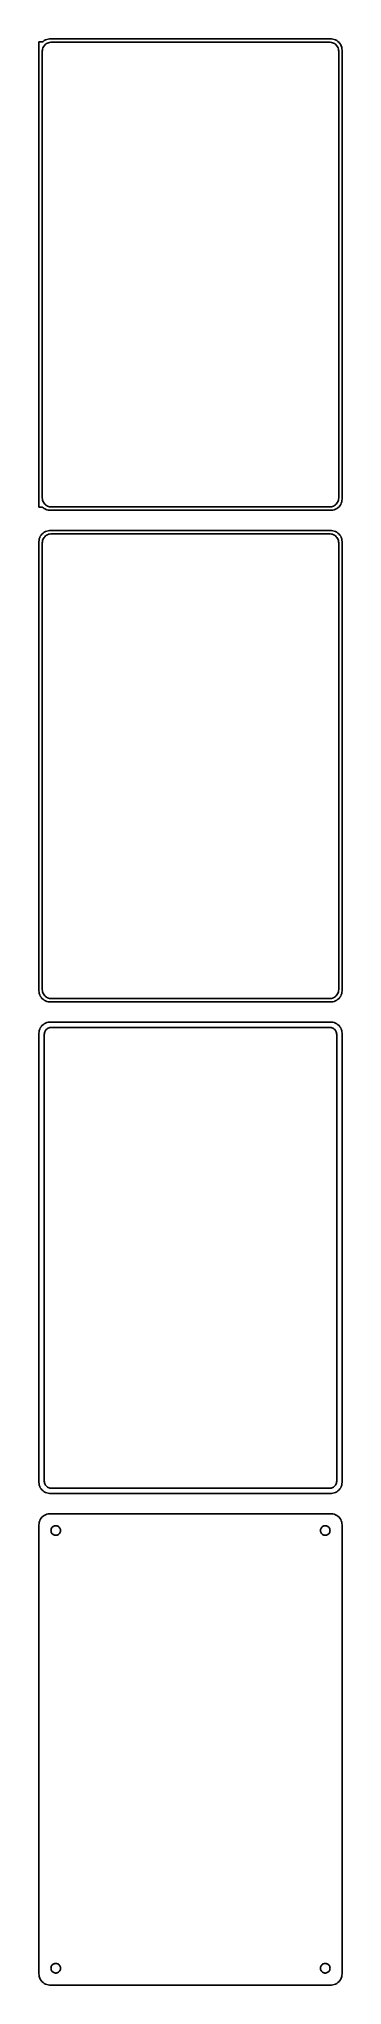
# Model space of a CAD drawing. Header units: metres. Extents: x -68 to 68, y 771 to 1638.
import ezdxf

# ---------------------------------------------------------------- set-up
doc = ezdxf.new("R2010")
doc.units = ezdxf.units.M

msp = doc.modelspace()

# ---------------------------------------------------------------- linework, layer by layer
for p, q in [((-65.9, 1636.65), (-67.5, 1636.65)), ((-67.5, 1636.65), (-67.5, 1429.35)), ((-66, 1632.5), (-65.9685, 1633)), ((-66, 1433.5), (-66, 1632.5)), ((-65.9685, 1633), (-65.8743, 1633.49)), ((-65.6871, 1636.85), (-65.9, 1636.65)), ((-65.8743, 1633.49), (-65.7191, 1633.97)), ((-65.7191, 1633.97), (-65.5052, 1634.43)), ((-65.1791, 1637.22), (-65.6871, 1636.85)), ((-65.5052, 1634.43), (-65.2361, 1634.85)), ((-65.2361, 1634.85), (-64.9159, 1635.24)), ((-64.6289, 1637.52), (-65.1791, 1637.22)), ((-64.9159, 1635.24), (-64.5497, 1635.58)), ((-64.0451, 1637.76), (-64.6289, 1637.52)), ((-64.5497, 1635.58), (-64.1433, 1635.88)), ((-64.1433, 1635.88), (-63.7031, 1636.12)), ((-63.4369, 1637.91), (-64.0451, 1637.76)), ((-63.7031, 1636.12), (-63.2361, 1636.3)), ((-62.8139, 1637.99), (-63.4369, 1637.91)), ((-63.2361, 1636.3), (-62.7495, 1636.43)), ((62.8139, 1637.99), (-62.8139, 1637.99)), ((-62.7495, 1636.43), (-62.2512, 1636.49)), ((-62.2512, 1636.49), (62.2512, 1636.49)), ((62.2512, 1636.49), (62.7495, 1636.43)), ((62.7495, 1636.43), (63.2361, 1636.3)), ((63.4369, 1637.91), (62.8139, 1637.99)), ((63.2361, 1636.3), (63.7031, 1636.12)), ((64.0451, 1637.76), (63.4369, 1637.91)), ((63.7031, 1636.12), (64.1433, 1635.88)), ((64.6289, 1637.52), (64.0451, 1637.76)), ((64.1433, 1635.88), (64.5497, 1635.58)), ((64.5497, 1635.58), (64.9159, 1635.24)), ((65.1791, 1637.22), (64.6289, 1637.52)), ((64.9159, 1635.24), (65.2361, 1634.85)), ((65.6871, 1636.85), (65.1791, 1637.22)), ((65.2361, 1634.85), (65.5052, 1634.43)), ((65.5052, 1634.43), (65.7191, 1633.97)), ((66.1448, 1636.42), (65.6871, 1636.85)), ((65.7191, 1633.97), (65.8743, 1633.49)), ((65.8743, 1633.49), (65.9685, 1633)), ((65.9685, 1633), (66, 1632.5)), ((66, 1632.5), (66, 1433.5)), ((66.5451, 1635.94), (66.1448, 1636.42)), ((66.8815, 1635.41), (66.5451, 1635.94)), ((67.1489, 1634.84), (66.8815, 1635.41)), ((67.3429, 1634.24), (67.1489, 1634.84)), ((67.4606, 1633.63), (67.3429, 1634.24)), ((67.5, 1633), (67.4606, 1633.63)), ((67.5, 1433), (67.5, 1633)), ((-65.9685, 1433), (-66, 1433.5)), ((-65.8743, 1432.51), (-65.9685, 1433)), ((-65.7191, 1432.03), (-65.8743, 1432.51)), ((-65.5052, 1431.57), (-65.7191, 1432.03)), ((-65.2361, 1431.15), (-65.5052, 1431.57)), ((-64.9159, 1430.76), (-65.2361, 1431.15)), ((-64.5497, 1430.42), (-64.9159, 1430.76)), ((64.9159, 1430.76), (64.5497, 1430.42)), ((65.2361, 1431.15), (64.9159, 1430.76)), ((65.5052, 1431.57), (65.2361, 1431.15)), ((65.7191, 1432.03), (65.5052, 1431.57)), ((65.8743, 1432.51), (65.7191, 1432.03)), ((65.9685, 1433), (65.8743, 1432.51)), ((66, 1433.5), (65.9685, 1433)), ((66.5451, 1430.06), (66.8815, 1430.59)), ((66.8815, 1430.59), (67.1489, 1431.16)), ((67.1489, 1431.16), (67.3429, 1431.76)), ((67.3429, 1431.76), (67.4606, 1432.37)), ((67.4606, 1432.37), (67.5, 1433)), ((-67.5, 1429.35), (-65.9, 1429.35)), ((-65.9, 1429.35), (-65.6871, 1429.15)), ((-65.6871, 1429.15), (-65.1791, 1428.78)), ((-65.1791, 1428.78), (-64.6289, 1428.48)), ((-64.6289, 1428.48), (-64.0451, 1428.24)), ((-64.1433, 1430.12), (-64.5497, 1430.42)), ((-63.7031, 1429.88), (-64.1433, 1430.12)), ((-64.0451, 1428.24), (-63.4369, 1428.09)), ((-63.2361, 1429.7), (-63.7031, 1429.88)), ((-63.4369, 1428.09), (-62.8139, 1428.01)), ((-62.7495, 1429.57), (-63.2361, 1429.7)), ((-62.8139, 1428.01), (62.8139, 1428.01)), ((-62.2512, 1429.51), (-62.7495, 1429.57)), ((62.2512, 1429.51), (-62.2512, 1429.51)), ((62.7495, 1429.57), (62.2512, 1429.51)), ((63.2361, 1429.7), (62.7495, 1429.57)), ((62.8139, 1428.01), (63.4369, 1428.09)), ((63.7031, 1429.88), (63.2361, 1429.7)), ((63.4369, 1428.09), (64.0451, 1428.24)), ((64.1433, 1430.12), (63.7031, 1429.88)), ((64.0451, 1428.24), (64.6289, 1428.48)), ((64.5497, 1430.42), (64.1433, 1430.12)), ((64.6289, 1428.48), (65.1791, 1428.78)), ((65.1791, 1428.78), (65.6871, 1429.15)), ((65.6871, 1429.15), (66.1448, 1429.58)), ((66.1448, 1429.58), (66.5451, 1430.06)), ((-67.4606, 1414.63), (-67.5, 1414)), ((-67.5, 1414), (-67.5, 1214)), ((-67.3429, 1415.24), (-67.4606, 1414.63)), ((-67.1489, 1415.84), (-67.3429, 1415.24)), ((-66.8815, 1416.41), (-67.1489, 1415.84)), ((-66.5451, 1416.94), (-66.8815, 1416.41)), ((-66.1448, 1417.42), (-66.5451, 1416.94)), ((-65.6871, 1417.85), (-66.1448, 1417.42)), ((-66, 1413.5), (-65.9685, 1414)), ((-66, 1214.5), (-66, 1413.5)), ((-65.9685, 1414), (-65.8743, 1414.49)), ((-65.8743, 1414.49), (-65.7191, 1414.97)), ((-65.7191, 1414.97), (-65.5052, 1415.43)), ((-65.1791, 1418.22), (-65.6871, 1417.85)), ((-65.5052, 1415.43), (-65.2361, 1415.85)), ((-65.2361, 1415.85), (-64.9159, 1416.24)), ((-64.6289, 1418.52), (-65.1791, 1418.22)), ((-64.9159, 1416.24), (-64.5497, 1416.58)), ((-64.0451, 1418.76), (-64.6289, 1418.52)), ((-64.5497, 1416.58), (-64.1433, 1416.88)), ((-64.1433, 1416.88), (-63.7031, 1417.12)), ((-63.4369, 1418.91), (-64.0451, 1418.76)), ((-63.7031, 1417.12), (-63.2361, 1417.3)), ((-62.8139, 1418.99), (-63.4369, 1418.91)), ((-63.2361, 1417.3), (-62.7495, 1417.43)), ((62.8139, 1418.99), (-62.8139, 1418.99)), ((-62.7495, 1417.43), (-62.2512, 1417.49)), ((-62.2512, 1417.49), (62.2512, 1417.49)), ((62.2512, 1417.49), (62.7495, 1417.43)), ((62.7495, 1417.43), (63.2361, 1417.3)), ((63.4369, 1418.91), (62.8139, 1418.99)), ((63.2361, 1417.3), (63.7031, 1417.12)), ((64.0451, 1418.76), (63.4369, 1418.91)), ((63.7031, 1417.12), (64.1433, 1416.88)), ((64.6289, 1418.52), (64.0451, 1418.76)), ((64.1433, 1416.88), (64.5497, 1416.58)), ((64.5497, 1416.58), (64.9159, 1416.24)), ((65.1791, 1418.22), (64.6289, 1418.52)), ((64.9159, 1416.24), (65.2361, 1415.85)), ((65.6871, 1417.85), (65.1791, 1418.22)), ((65.2361, 1415.85), (65.5052, 1415.43)), ((65.5052, 1415.43), (65.7191, 1414.97)), ((66.1448, 1417.42), (65.6871, 1417.85)), ((65.7191, 1414.97), (65.8743, 1414.49)), ((65.8743, 1414.49), (65.9685, 1414)), ((65.9685, 1414), (66, 1413.5)), ((66, 1413.5), (66, 1214.5)), ((66.5451, 1416.94), (66.1448, 1417.42)), ((66.8815, 1416.41), (66.5451, 1416.94)), ((67.1489, 1415.84), (66.8815, 1416.41)), ((67.3429, 1415.24), (67.1489, 1415.84)), ((67.4606, 1414.63), (67.3429, 1415.24)), ((67.5, 1414), (67.4606, 1414.63)), ((67.5, 1214), (67.5, 1414)), ((-67.5, 1214), (-67.4606, 1213.37)), ((-65.9685, 1214), (-66, 1214.5)), ((-65.8743, 1213.51), (-65.9685, 1214)), ((65.9685, 1214), (65.8743, 1213.51)), ((66, 1214.5), (65.9685, 1214)), ((67.4606, 1213.37), (67.5, 1214)), ((-67.4606, 1213.37), (-67.3429, 1212.76)), ((-67.3429, 1212.76), (-67.1489, 1212.16)), ((-67.1489, 1212.16), (-66.8815, 1211.59)), ((-66.8815, 1211.59), (-66.5451, 1211.06)), ((-66.5451, 1211.06), (-66.1448, 1210.58)), ((-66.1448, 1210.58), (-65.6871, 1210.15)), ((-65.7191, 1213.03), (-65.8743, 1213.51)), ((-65.5052, 1212.57), (-65.7191, 1213.03)), ((-65.6871, 1210.15), (-65.1791, 1209.78)), ((-65.2361, 1212.15), (-65.5052, 1212.57)), ((-64.9159, 1211.76), (-65.2361, 1212.15)), ((-65.1791, 1209.78), (-64.6289, 1209.48)), ((-64.5497, 1211.42), (-64.9159, 1211.76)), ((-64.6289, 1209.48), (-64.0451, 1209.24)), ((-64.1433, 1211.12), (-64.5497, 1211.42)), ((-63.7031, 1210.88), (-64.1433, 1211.12)), ((-64.0451, 1209.24), (-63.4369, 1209.09)), ((-63.2361, 1210.7), (-63.7031, 1210.88)), ((-63.4369, 1209.09), (-62.8139, 1209.01)), ((-62.7495, 1210.57), (-63.2361, 1210.7)), ((-62.8139, 1209.01), (62.8139, 1209.01)), ((-62.2512, 1210.51), (-62.7495, 1210.57)), ((62.2512, 1210.51), (-62.2512, 1210.51)), ((62.7495, 1210.57), (62.2512, 1210.51)), ((63.2361, 1210.7), (62.7495, 1210.57)), ((62.8139, 1209.01), (63.4369, 1209.09)), ((63.7031, 1210.88), (63.2361, 1210.7)), ((63.4369, 1209.09), (64.0451, 1209.24)), ((64.1433, 1211.12), (63.7031, 1210.88)), ((64.0451, 1209.24), (64.6289, 1209.48)), ((64.5497, 1211.42), (64.1433, 1211.12)), ((64.9159, 1211.76), (64.5497, 1211.42)), ((64.6289, 1209.48), (65.1791, 1209.78)), ((65.2361, 1212.15), (64.9159, 1211.76)), ((65.1791, 1209.78), (65.6871, 1210.15)), ((65.5052, 1212.57), (65.2361, 1212.15)), ((65.7191, 1213.03), (65.5052, 1212.57)), ((65.6871, 1210.15), (66.1448, 1210.58)), ((65.8743, 1213.51), (65.7191, 1213.03)), ((66.1448, 1210.58), (66.5451, 1211.06)), ((66.5451, 1211.06), (66.8815, 1211.59)), ((66.8815, 1211.59), (67.1489, 1212.16)), ((67.1489, 1212.16), (67.3429, 1212.76)), ((67.3429, 1212.76), (67.4606, 1213.37)), ((-67.1489, 1196.84), (-67.3429, 1196.24)), ((-66.8815, 1197.41), (-67.1489, 1196.84)), ((-66.5451, 1197.94), (-66.8815, 1197.41)), ((-66.1448, 1198.42), (-66.5451, 1197.94)), ((-65.6871, 1198.85), (-66.1448, 1198.42)), ((-65.1791, 1199.22), (-65.6871, 1198.85)), ((-64.6289, 1199.52), (-65.1791, 1199.22)), ((-64.0451, 1199.76), (-64.6289, 1199.52)), ((-64.5184, 1196.33), (-64.2692, 1196.63)), ((-64.2692, 1196.63), (-63.9842, 1196.9)), ((-63.4369, 1199.91), (-64.0451, 1199.76)), ((-63.9842, 1196.9), (-63.668, 1197.13)), ((-63.668, 1197.13), (-63.3254, 1197.32)), ((-62.8139, 1199.99), (-63.4369, 1199.91)), ((-63.3254, 1197.32), (-62.9619, 1197.46)), ((-62.9619, 1197.46), (-62.5833, 1197.56)), ((62.8139, 1199.99), (-62.8139, 1199.99)), ((-62.5833, 1197.56), (-62.1954, 1197.61)), ((-62.1954, 1197.61), (62.1954, 1197.61)), ((62.1954, 1197.61), (62.5833, 1197.56)), ((62.5833, 1197.56), (62.9619, 1197.46)), ((63.4369, 1199.91), (62.8139, 1199.99)), ((62.9619, 1197.46), (63.3254, 1197.32)), ((63.3254, 1197.32), (63.668, 1197.13)), ((64.0451, 1199.76), (63.4369, 1199.91)), ((63.668, 1197.13), (63.9842, 1196.9)), ((63.9842, 1196.9), (64.2692, 1196.63)), ((64.6289, 1199.52), (64.0451, 1199.76)), ((64.2692, 1196.63), (64.5184, 1196.33)), ((65.1791, 1199.22), (64.6289, 1199.52)), ((65.6871, 1198.85), (65.1791, 1199.22)), ((66.1448, 1198.42), (65.6871, 1198.85)), ((66.5451, 1197.94), (66.1448, 1198.42)), ((66.8815, 1197.41), (66.5451, 1197.94)), ((67.1489, 1196.84), (66.8815, 1197.41)), ((67.3429, 1196.24), (67.1489, 1196.84)), ((-67.4606, 1195.63), (-67.5, 1195)), ((-67.5, 1195), (-67.5, 995)), ((-67.3429, 1196.24), (-67.4606, 1195.63)), ((-65.1129, 1194.5), (-65.0884, 1194.89)), ((-65.1129, 995.5), (-65.1129, 1194.5)), ((-65.0884, 1194.89), (-65.0151, 1195.27)), ((-65.0151, 1195.27), (-64.8943, 1195.65)), ((-64.8943, 1195.65), (-64.7279, 1196)), ((-64.7279, 1196), (-64.5184, 1196.33)), ((64.5184, 1196.33), (64.7279, 1196)), ((64.7279, 1196), (64.8943, 1195.65)), ((64.8943, 1195.65), (65.0151, 1195.27)), ((65.0151, 1195.27), (65.0884, 1194.89)), ((65.0884, 1194.89), (65.1129, 1194.5)), ((65.1129, 1194.5), (65.1129, 995.5)), ((67.4606, 1195.63), (67.3429, 1196.24)), ((67.5, 1195), (67.4606, 1195.63)), ((67.5, 995), (67.5, 1195)), ((-67.5, 995), (-67.4606, 994.373)), ((-67.4606, 994.373), (-67.3429, 993.757)), ((-67.3429, 993.757), (-67.1489, 993.159)), ((-67.1489, 993.159), (-66.8815, 992.591)), ((-66.8815, 992.591), (-66.5451, 992.061)), ((-66.5451, 992.061), (-66.1448, 991.577)), ((-66.1448, 991.577), (-65.6871, 991.147)), ((-65.6871, 991.147), (-65.1791, 990.778)), ((-65.1791, 990.778), (-64.6289, 990.476)), ((-65.0884, 995.11), (-65.1129, 995.5)), ((-65.0151, 994.726), (-65.0884, 995.11)), ((-64.8943, 994.354), (-65.0151, 994.726)), ((-64.7279, 994), (-64.8943, 994.354)), ((-64.5184, 993.67), (-64.7279, 994)), ((-64.6289, 990.476), (-64.0451, 990.245)), ((-64.2692, 993.369), (-64.5184, 993.67)), ((-63.9842, 993.101), (-64.2692, 993.369)), ((-64.0451, 990.245), (-63.4369, 990.089)), ((-63.668, 992.872), (-63.9842, 993.101)), ((-63.3254, 992.683), (-63.668, 992.872)), ((-63.4369, 990.089), (-62.8139, 990.01)), ((-62.9619, 992.539), (-63.3254, 992.683)), ((-62.5833, 992.442), (-62.9619, 992.539)), ((-62.8139, 990.01), (62.8139, 990.01)), ((-62.1954, 992.393), (-62.5833, 992.442)), ((62.1954, 992.393), (-62.1954, 992.393)), ((62.5833, 992.442), (62.1954, 992.393)), ((62.9619, 992.539), (62.5833, 992.442)), ((62.8139, 990.01), (63.4369, 990.089)), ((63.3254, 992.683), (62.9619, 992.539)), ((63.668, 992.872), (63.3254, 992.683)), ((63.4369, 990.089), (64.0451, 990.245)), ((63.9842, 993.101), (63.668, 992.872)), ((64.2692, 993.369), (63.9842, 993.101)), ((64.0451, 990.245), (64.6289, 990.476)), ((64.5184, 993.67), (64.2692, 993.369)), ((64.7279, 994), (64.5184, 993.67)), ((64.6289, 990.476), (65.1791, 990.778)), ((64.8943, 994.354), (64.7279, 994)), ((65.0151, 994.726), (64.8943, 994.354)), ((65.0884, 995.11), (65.0151, 994.726)), ((65.1129, 995.5), (65.0884, 995.11)), ((65.1791, 990.778), (65.6871, 991.147)), ((65.6871, 991.147), (66.1448, 991.577)), ((66.1448, 991.577), (66.5451, 992.061)), ((66.5451, 992.061), (66.8815, 992.591)), ((66.8815, 992.591), (67.1489, 993.159)), ((67.1489, 993.159), (67.3429, 993.757)), ((67.3429, 993.757), (67.4606, 994.373)), ((67.4606, 994.373), (67.5, 995)), ((-65.6871, 979.853), (-66.1448, 979.423)), ((-65.1791, 980.222), (-65.6871, 979.853)), ((-64.6289, 980.524), (-65.1791, 980.222)), ((-64.0451, 980.755), (-64.6289, 980.524)), ((-63.4369, 980.911), (-64.0451, 980.755)), ((-62.8139, 980.99), (-63.4369, 980.911)), ((62.8139, 980.99), (-62.8139, 980.99)), ((63.4369, 980.911), (62.8139, 980.99)), ((64.0451, 980.755), (63.4369, 980.911)), ((64.6289, 980.524), (64.0451, 980.755)), ((65.1791, 980.222), (64.6289, 980.524)), ((65.6871, 979.853), (65.1791, 980.222)), ((66.1448, 979.423), (65.6871, 979.853)), ((-67.4606, 976.627), (-67.5, 976)), ((-67.5, 976), (-67.5, 776)), ((-67.3429, 977.243), (-67.4606, 976.627)), ((-67.1489, 977.841), (-67.3429, 977.243)), ((-66.8815, 978.409), (-67.1489, 977.841)), ((-66.5451, 978.939), (-66.8815, 978.409)), ((-66.1448, 979.423), (-66.5451, 978.939)), ((-62.1353, 973.5), (-62.1185, 973.768)), ((-62.1185, 973.232), (-62.1353, 973.5)), ((-62.1185, 973.768), (-62.0682, 974.031)), ((-62.0682, 972.969), (-62.1185, 973.232)), ((-62.0682, 974.031), (-61.9853, 974.286)), ((-61.9853, 972.714), (-62.0682, 972.969)), ((-61.9853, 974.286), (-61.8712, 974.529)), ((-61.8712, 972.471), (-61.9853, 972.714)), ((-61.8712, 974.529), (-61.7275, 974.755)), ((-61.7275, 972.245), (-61.8712, 972.471)), ((-61.7275, 974.755), (-61.5565, 974.962)), ((-61.5565, 972.038), (-61.7275, 972.245)), ((-61.5565, 974.962), (-61.3611, 975.145)), ((-61.3611, 971.855), (-61.5565, 972.038)), ((-61.3611, 975.145), (-61.1441, 975.303)), ((-61.1441, 971.697), (-61.3611, 971.855)), ((-61.1441, 975.303), (-60.9092, 975.432)), ((-60.9092, 971.568), (-61.1441, 971.697)), ((-60.9092, 975.432), (-60.6598, 975.531)), ((-60.6598, 971.469), (-60.9092, 971.568)), ((-60.6598, 975.531), (-60.4001, 975.597)), ((-60.4001, 971.403), (-60.6598, 971.469)), ((-60.4001, 975.597), (-60.1341, 975.631)), ((-60.1341, 971.369), (-60.4001, 971.403)), ((-60.1341, 975.631), (-59.8659, 975.631)), ((-59.8659, 971.369), (-60.1341, 971.369)), ((-59.8659, 975.631), (-59.5999, 975.597)), ((-59.5999, 971.403), (-59.8659, 971.369)), ((-59.5999, 975.597), (-59.3401, 975.531)), ((-59.3401, 971.469), (-59.5999, 971.403)), ((-59.3401, 975.531), (-59.0908, 975.432)), ((-59.0908, 971.568), (-59.3401, 971.469)), ((-59.0908, 975.432), (-58.8559, 975.303)), ((-58.8559, 971.697), (-59.0908, 971.568)), ((-58.8559, 975.303), (-58.6389, 975.145)), ((-58.6389, 971.855), (-58.8559, 971.697)), ((-58.6389, 975.145), (-58.4434, 974.962)), ((-58.4434, 972.038), (-58.6389, 971.855)), ((-58.4434, 974.962), (-58.2725, 974.755)), ((-58.2725, 972.245), (-58.4434, 972.038)), ((-58.2725, 974.755), (-58.1288, 974.529)), ((-58.1288, 972.471), (-58.2725, 972.245)), ((-58.1288, 974.529), (-58.0146, 974.286)), ((-58.0146, 972.714), (-58.1288, 972.471)), ((-58.0146, 974.286), (-57.9318, 974.031)), ((-57.9318, 972.969), (-58.0146, 972.714)), ((-57.9318, 974.031), (-57.8815, 973.768)), ((-57.8815, 973.232), (-57.9318, 972.969)), ((-57.8815, 973.768), (-57.8647, 973.5)), ((-57.8647, 973.5), (-57.8815, 973.232)), ((57.8647, 973.5), (57.8815, 973.768)), ((57.8815, 973.232), (57.8647, 973.5)), ((57.8815, 973.768), (57.9318, 974.031)), ((57.9318, 972.969), (57.8815, 973.232)), ((57.9318, 974.031), (58.0146, 974.286)), ((58.0146, 972.714), (57.9318, 972.969)), ((58.0146, 974.286), (58.1288, 974.529)), ((58.1288, 972.471), (58.0146, 972.714)), ((58.1288, 974.529), (58.2725, 974.755)), ((58.2725, 972.245), (58.1288, 972.471)), ((58.2725, 974.755), (58.4434, 974.962)), ((58.4434, 972.038), (58.2725, 972.245)), ((58.4434, 974.962), (58.6389, 975.145)), ((58.6389, 971.855), (58.4434, 972.038)), ((58.6389, 975.145), (58.8559, 975.303)), ((58.8559, 971.697), (58.6389, 971.855)), ((58.8559, 975.303), (59.0908, 975.432)), ((59.0908, 971.568), (58.8559, 971.697)), ((59.0908, 975.432), (59.3401, 975.531)), ((59.3401, 971.469), (59.0908, 971.568)), ((59.3401, 975.531), (59.5999, 975.597)), ((59.5999, 971.403), (59.3401, 971.469)), ((59.5999, 975.597), (59.8659, 975.631)), ((59.8659, 971.369), (59.5999, 971.403)), ((59.8659, 975.631), (60.1341, 975.631)), ((60.1341, 971.369), (59.8659, 971.369)), ((60.1341, 975.631), (60.4001, 975.597)), ((60.4001, 971.403), (60.1341, 971.369)), ((60.4001, 975.597), (60.6598, 975.531)), ((60.6598, 971.469), (60.4001, 971.403)), ((60.6598, 975.531), (60.9092, 975.432)), ((60.9092, 971.568), (60.6598, 971.469)), ((60.9092, 975.432), (61.1441, 975.303)), ((61.1441, 971.697), (60.9092, 971.568)), ((61.1441, 975.303), (61.3611, 975.145)), ((61.3611, 971.855), (61.1441, 971.697)), ((61.3611, 975.145), (61.5565, 974.962)), ((61.5565, 972.038), (61.3611, 971.855)), ((61.5565, 974.962), (61.7275, 974.755)), ((61.7275, 972.245), (61.5565, 972.038)), ((61.7275, 974.755), (61.8712, 974.529)), ((61.8712, 972.471), (61.7275, 972.245)), ((61.8712, 974.529), (61.9853, 974.286)), ((61.9853, 972.714), (61.8712, 972.471)), ((61.9853, 974.286), (62.0682, 974.031)), ((62.0682, 972.969), (61.9853, 972.714)), ((62.0682, 974.031), (62.1185, 973.768)), ((62.1185, 973.232), (62.0682, 972.969)), ((62.1185, 973.768), (62.1353, 973.5)), ((62.1353, 973.5), (62.1185, 973.232)), ((66.5451, 978.939), (66.1448, 979.423)), ((66.8815, 978.409), (66.5451, 978.939)), ((67.1489, 977.841), (66.8815, 978.409)), ((67.3429, 977.243), (67.1489, 977.841)), ((67.4606, 976.627), (67.3429, 977.243)), ((67.5, 976), (67.4606, 976.627)), ((67.5, 776), (67.5, 976)), ((-61.3611, 780.145), (-61.1441, 780.303)), ((-61.1441, 780.303), (-60.9092, 780.432)), ((-60.9092, 780.432), (-60.6598, 780.531)), ((-60.6598, 780.531), (-60.4001, 780.597)), ((-60.4001, 780.597), (-60.1341, 780.631)), ((-60.1341, 780.631), (-59.8659, 780.631)), ((-59.8659, 780.631), (-59.5999, 780.597)), ((-59.5999, 780.597), (-59.3401, 780.531)), ((-59.3401, 780.531), (-59.0908, 780.432)), ((-59.0908, 780.432), (-58.8559, 780.303)), ((-58.8559, 780.303), (-58.6389, 780.145)), ((58.6389, 780.145), (58.8559, 780.303)), ((58.8559, 780.303), (59.0908, 780.432)), ((59.0908, 780.432), (59.3401, 780.531)), ((59.3401, 780.531), (59.5999, 780.597)), ((59.5999, 780.597), (59.8659, 780.631)), ((59.8659, 780.631), (60.1341, 780.631)), ((60.1341, 780.631), (60.4001, 780.597)), ((60.4001, 780.597), (60.6598, 780.531)), ((60.6598, 780.531), (60.9092, 780.432)), ((60.9092, 780.432), (61.1441, 780.303)), ((61.1441, 780.303), (61.3611, 780.145)), ((-67.5, 776), (-67.4606, 775.373)), ((-67.4606, 775.373), (-67.3429, 774.757)), ((-67.3429, 774.757), (-67.1489, 774.159)), ((-67.1489, 774.159), (-66.8815, 773.591)), ((-66.8815, 773.591), (-66.5451, 773.061)), ((-66.5451, 773.061), (-66.1448, 772.577)), ((-66.1448, 772.577), (-65.6871, 772.147)), ((-65.6871, 772.147), (-65.1791, 771.778)), ((-65.1791, 771.778), (-64.6289, 771.476)), ((-62.1353, 778.5), (-62.1185, 778.768)), ((-62.1185, 778.232), (-62.1353, 778.5)), ((-62.1185, 778.768), (-62.0682, 779.031)), ((-62.0682, 777.969), (-62.1185, 778.232)), ((-62.0682, 779.031), (-61.9853, 779.286)), ((-61.9853, 777.714), (-62.0682, 777.969)), ((-61.9853, 779.286), (-61.8712, 779.529)), ((-61.8712, 777.471), (-61.9853, 777.714)), ((-61.8712, 779.529), (-61.7275, 779.755)), ((-61.7275, 777.245), (-61.8712, 777.471)), ((-61.7275, 779.755), (-61.5565, 779.962)), ((-61.5565, 777.038), (-61.7275, 777.245)), ((-61.5565, 779.962), (-61.3611, 780.145)), ((-61.3611, 776.855), (-61.5565, 777.038)), ((-61.1441, 776.697), (-61.3611, 776.855)), ((-60.9092, 776.568), (-61.1441, 776.697)), ((-60.6598, 776.469), (-60.9092, 776.568)), ((-60.4001, 776.403), (-60.6598, 776.469)), ((-60.1341, 776.369), (-60.4001, 776.403)), ((-59.8659, 776.369), (-60.1341, 776.369)), ((-59.5999, 776.403), (-59.8659, 776.369)), ((-59.3401, 776.469), (-59.5999, 776.403)), ((-59.0908, 776.568), (-59.3401, 776.469)), ((-58.8559, 776.697), (-59.0908, 776.568)), ((-58.6389, 776.855), (-58.8559, 776.697)), ((-58.6389, 780.145), (-58.4434, 779.962)), ((-58.4434, 777.038), (-58.6389, 776.855)), ((-58.4434, 779.962), (-58.2725, 779.755)), ((-58.2725, 777.245), (-58.4434, 777.038)), ((-58.2725, 779.755), (-58.1288, 779.529)), ((-58.1288, 777.471), (-58.2725, 777.245)), ((-58.1288, 779.529), (-58.0146, 779.286)), ((-58.0146, 777.714), (-58.1288, 777.471)), ((-58.0146, 779.286), (-57.9318, 779.031)), ((-57.9318, 777.969), (-58.0146, 777.714)), ((-57.9318, 779.031), (-57.8815, 778.768)), ((-57.8815, 778.232), (-57.9318, 777.969)), ((-57.8815, 778.768), (-57.8647, 778.5)), ((-57.8647, 778.5), (-57.8815, 778.232)), ((57.8647, 778.5), (57.8815, 778.768)), ((57.8815, 778.232), (57.8647, 778.5)), ((57.8815, 778.768), (57.9318, 779.031)), ((57.9318, 777.969), (57.8815, 778.232)), ((57.9318, 779.031), (58.0146, 779.286)), ((58.0146, 777.714), (57.9318, 777.969)), ((58.0146, 779.286), (58.1288, 779.529)), ((58.1288, 777.471), (58.0146, 777.714)), ((58.1288, 779.529), (58.2725, 779.755)), ((58.2725, 777.245), (58.1288, 777.471)), ((58.2725, 779.755), (58.4434, 779.962)), ((58.4434, 777.038), (58.2725, 777.245)), ((58.4434, 779.962), (58.6389, 780.145)), ((58.6389, 776.855), (58.4434, 777.038)), ((58.8559, 776.697), (58.6389, 776.855)), ((59.0908, 776.568), (58.8559, 776.697)), ((59.3401, 776.469), (59.0908, 776.568)), ((59.5999, 776.403), (59.3401, 776.469)), ((59.8659, 776.369), (59.5999, 776.403)), ((60.1341, 776.369), (59.8659, 776.369)), ((60.4001, 776.403), (60.1341, 776.369)), ((60.6598, 776.469), (60.4001, 776.403)), ((60.9092, 776.568), (60.6598, 776.469)), ((61.1441, 776.697), (60.9092, 776.568)), ((61.3611, 776.855), (61.1441, 776.697)), ((61.3611, 780.145), (61.5565, 779.962)), ((61.5565, 777.038), (61.3611, 776.855)), ((61.5565, 779.962), (61.7275, 779.755)), ((61.7275, 777.245), (61.5565, 777.038)), ((61.7275, 779.755), (61.8712, 779.529)), ((61.8712, 777.471), (61.7275, 777.245)), ((61.8712, 779.529), (61.9853, 779.286)), ((61.9853, 777.714), (61.8712, 777.471)), ((61.9853, 779.286), (62.0682, 779.031)), ((62.0682, 777.969), (61.9853, 777.714)), ((62.0682, 779.031), (62.1185, 778.768)), ((62.1185, 778.232), (62.0682, 777.969)), ((62.1185, 778.768), (62.1353, 778.5)), ((62.1353, 778.5), (62.1185, 778.232)), ((64.6289, 771.476), (65.1791, 771.778)), ((65.1791, 771.778), (65.6871, 772.147)), ((65.6871, 772.147), (66.1448, 772.577)), ((66.1448, 772.577), (66.5451, 773.061)), ((66.5451, 773.061), (66.8815, 773.591)), ((66.8815, 773.591), (67.1489, 774.159)), ((67.1489, 774.159), (67.3429, 774.757)), ((67.3429, 774.757), (67.4606, 775.373)), ((67.4606, 775.373), (67.5, 776)), ((-64.6289, 771.476), (-64.0451, 771.245)), ((-64.0451, 771.245), (-63.4369, 771.089)), ((-63.4369, 771.089), (-62.8139, 771.01)), ((-62.8139, 771.01), (62.8139, 771.01)), ((62.8139, 771.01), (63.4369, 771.089)), ((63.4369, 771.089), (64.0451, 771.245)), ((64.0451, 771.245), (64.6289, 771.476))]:
    msp.add_line(p, q)

doc.saveas('drawing.dxf')
